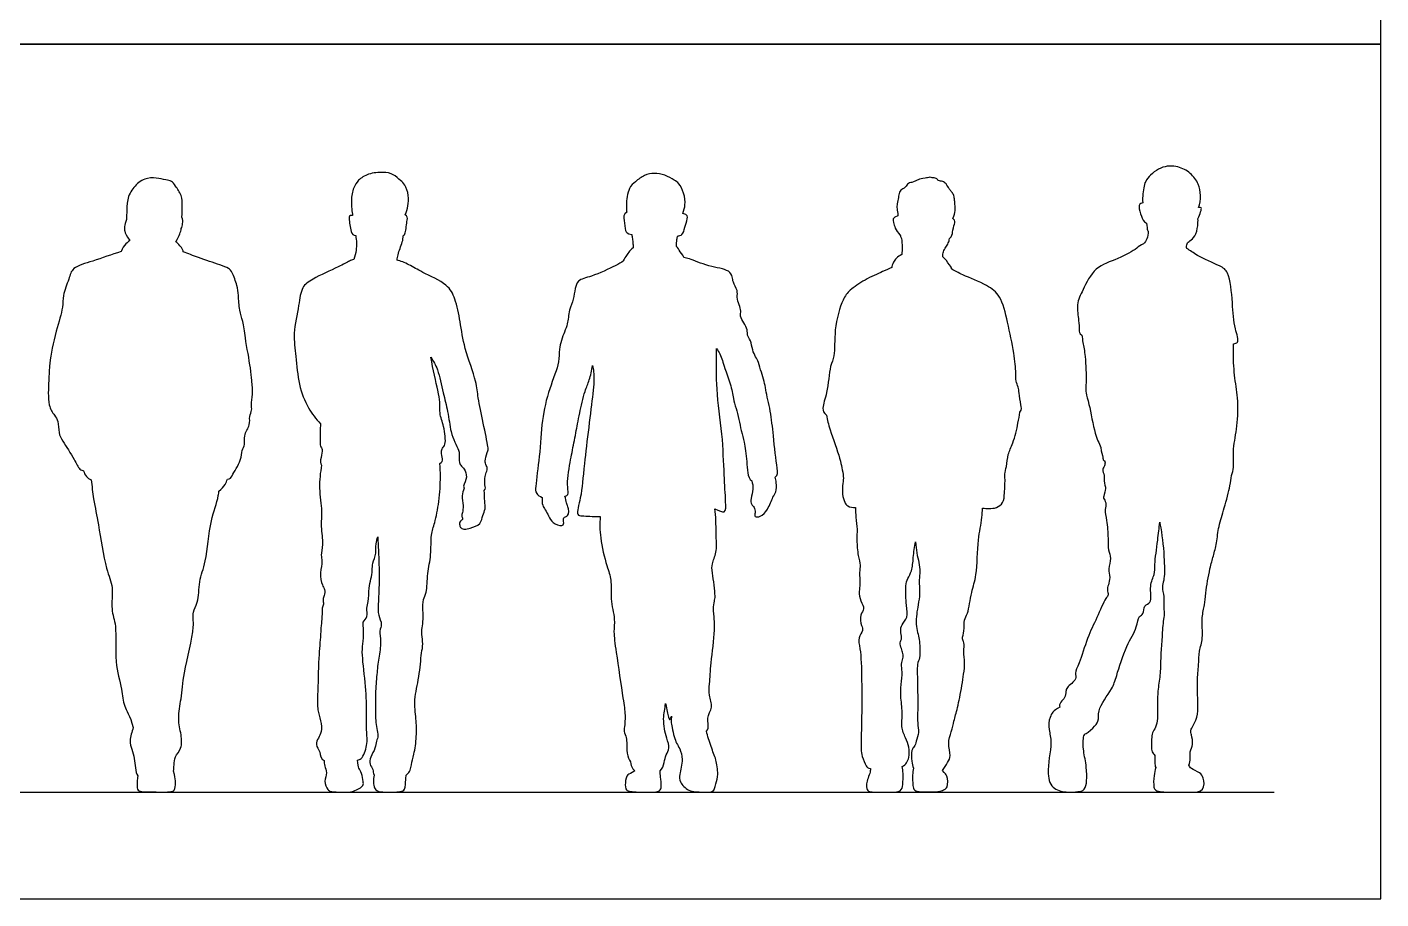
# Model space of a CAD drawing. Header units: millimetres. Extents: x 42.4 to 67, y 0.8 to 10.7.
# Drawn here: x 54.748 to 58.611, y 0.799 to 3.286 of the extents above; entities that cross this region are included whole.
import ezdxf

# ---------------------------------------------------------------- set-up
doc = ezdxf.new("R2010")
doc.units = ezdxf.units.MM
for name, color, linetype, true_color in [('AG-DIAGRAM', 7, 'Continuous', 0xfecc66), ('AG-OUTLINE', 7, 'Continuous', 0x8000ff), ('X-VPRT', 6, 'Continuous', 0xff00ff)]:
    doc.layers.add(name, color=color, linetype=linetype, true_color=true_color)

msp = doc.modelspace()

# ---------------------------------------------------------------- linework, layer by layer
at = {"layer": 'AG-DIAGRAM'}
msp.add_lwpolyline([(51.2959, 1.104), (58.3063, 1.104)], dxfattribs=at)
at = {"layer": 'AG-OUTLINE'}
for points, knots in [([(55.8265, 2.7508), (55.831, 2.7593), (55.8346, 2.7775), (55.8379, 2.8053), (55.8269, 2.8371), (55.8134, 2.8483), (55.7933, 2.8684), (55.7636, 2.8734), (55.7217, 2.8696), (55.6922, 2.8509), (55.6781, 2.8278), (55.6708, 2.7916), (55.6751, 2.7588), (55.6766, 2.7487)], [3.102833, 3.102833, 3.102833, 3.102833, 3.380063, 3.695435, 4.020525, 4.26371, 4.56182, 4.877291, 5.252012, 5.587326, 5.879922, 6.235214, 6.610989, 6.610989, 6.610989, 6.610989]), ([(56.6191, 2.7543), (56.6223, 2.7644), (56.627, 2.7792), (56.6233, 2.8128), (56.6088, 2.8409), (56.5944, 2.8497), (56.5678, 2.866), (56.5379, 2.8698), (56.5089, 2.866), (56.4837, 2.8448), (56.4627, 2.8287), (56.4569, 2.7795), (56.4581, 2.7663), (56.4586, 2.7607)], [3.159541, 3.159541, 3.159541, 3.159541, 3.444489, 3.776041, 4.092639, 4.326725, 4.642823, 4.959341, 5.265848, 5.588691, 5.883926, 6.277629, 6.528682, 6.528682, 6.528682, 6.528682]), ([(58.0907, 2.7714), (58.0956, 2.7807), (58.0969, 2.8087), (58.093, 2.8391), (58.068, 2.8716), (58.0323, 2.8912), (57.9804, 2.8911), (57.9412, 2.8536), (57.9367, 2.8394), (57.9351, 2.8321)], [3.075353, 3.075353, 3.075353, 3.075353, 3.409133, 3.756465, 4.132229, 4.512795, 4.941928, 5.3936, 5.646445, 5.646445, 5.646445, 5.646445]), ([(55.1898, 2.7444), (55.1906, 2.755), (55.1902, 2.7764), (55.1905, 2.8066), (55.1716, 2.8324), (55.1608, 2.8484), (55.1427, 2.8498), (55.1161, 2.8574), (55.0822, 2.8562), (55.0503, 2.8306), (55.0317, 2.7956), (55.0323, 2.7562), (55.0316, 2.7434), (55.0315, 2.7371)], [-3.288367, -3.288367, -3.288367, -3.288367, -2.978743, -2.68127, -2.371411, -2.135031, -1.902977, -1.602271, -1.273109, -0.920797, -0.574304, -0.238264, 0, 0, 0, 0]), ([(57.2944, 2.8524), (57.2774, 2.8443), (57.2696, 2.8426), (57.2617, 2.8412), (57.2542, 2.8279), (57.2395, 2.8228), (57.2351, 2.8084), (57.2333, 2.792), (57.2304, 2.783), (57.2293, 2.7671), (57.2325, 2.7579), (57.233, 2.7477)], [0, 0, 0, 0, 0.23604, 0.429028, 0.691981, 0.960433, 1.225554, 1.509114, 1.726775, 2.000678, 2.271849, 2.271849, 2.271849, 2.271849]), ([(57.3897, 2.7404), (57.394, 2.7495), (57.3969, 2.7632), (57.3951, 2.7857), (57.3941, 2.7958), (57.3924, 2.809), (57.3845, 2.8171), (57.3788, 2.825), (57.3709, 2.8396), (57.3613, 2.8472), (57.3479, 2.8463), (57.3429, 2.8568), (57.3306, 2.8553), (57.3243, 2.859), (57.3169, 2.8554), (57.3098, 2.856), (57.2944, 2.8524)], [6.283864, 6.283864, 6.283864, 6.283864, 6.566131, 6.877684, 7.089698, 7.321401, 7.536076, 7.743223, 8.008221, 8.234283, 8.458775, 8.662135, 8.880047, 9.049934, 9.228305, 9.443559, 9.443559, 9.443559, 9.443559]), ([(57.9314, 2.7848), (57.9222, 2.7833), (57.9189, 2.7727), (57.9273, 2.7474), (57.9325, 2.7315), (57.9425, 2.7269)], [0, 0, 0, 0, 0.266874, 0.694151, 1.048804, 1.048804, 1.048804, 1.048804]), ([(55.6766, 2.7487), (55.6663, 2.7495), (55.6664, 2.7383), (55.6703, 2.7045), (55.6782, 2.6915), (55.6855, 2.6915)], [0, 0, 0, 0, 0.253653, 0.730807, 1.038707, 1.038707, 1.038707, 1.038707]), ([(55.8214, 2.6911), (55.8239, 2.6925), (55.8282, 2.6995), (55.8319, 2.7352), (55.8343, 2.7472), (55.8265, 2.7508)], [0.1608916, 0.1608916, 0.1608916, 0.1608916, 0.3937578, 0.8470249, 1.1232232, 1.1232232, 1.1232232, 1.1232232]), ([(56.4588, 2.7585), (56.4482, 2.7528), (56.4531, 2.7334), (56.4529, 2.706), (56.4604, 2.6969), (56.4732, 2.6944)], [0.01092, 0.01092, 0.01092, 0.01092, 0.38353, 0.819821, 1.120525, 1.120525, 1.120525, 1.120525]), ([(56.6043, 2.6908), (56.6086, 2.6912), (56.6192, 2.6928), (56.6248, 2.7162), (56.6318, 2.7376), (56.6338, 2.752), (56.6191, 2.7543)], [0, 0, 0, 0, 0.2843, 0.654406, 1.05068, 1.369246, 1.369246, 1.369246, 1.369246]), ([(57.233, 2.7477), (57.2167, 2.7431), (57.22, 2.7287), (57.2254, 2.7078), (57.2398, 2.6913)], [0, 0, 0, 0, 0.530761, 1.213684, 1.213684, 1.213684, 1.213684]), ([(58.0889, 2.7392), (58.0947, 2.7544), (58.1038, 2.7746), (58.0932, 2.7717), (58.0907, 2.7714)], [-0.5188898, -0.5188898, -0.5188898, -0.5188898, -0.1789965, 0, 0, 0, 0]), ([(55.0315, 2.7371), (55.0241, 2.7208), (55.0262, 2.7044), (55.0295, 2.6914), (55.0413, 2.6778)], [-1.234514, -1.234514, -1.234514, -1.234514, -0.577285, -0.009186, -0.009186, -0.009186, -0.009186]), ([(57.3796, 2.6832), (57.3878, 2.6906), (57.3882, 2.7024), (57.3935, 2.7243), (57.3975, 2.734), (57.3897, 2.7404)], [0.152167, 0.152167, 0.152167, 0.152167, 0.509911, 0.965625, 1.31489, 1.31489, 1.31489, 1.31489]), ([(57.9425, 2.7269), (57.9438, 2.7174), (57.943, 2.7093), (57.9464, 2.7048), (57.9473, 2.704)], [0.8243259, 0.8243259, 0.8243259, 0.8243259, 1.084194, 1.1442601, 1.1442601, 1.1442601, 1.1442601]), ([(58.0568, 2.6544), (58.0558, 2.659), (58.0566, 2.6695), (58.0661, 2.6775), (58.0826, 2.689), (58.089, 2.7195), (58.0893, 2.7325), (58.0889, 2.7392)], [0, 0, 0, 0, 0.215212, 0.410635, 0.661555, 0.973505, 1.230244, 1.230244, 1.230244, 1.230244]), ([(55.0413, 2.6778), (55.0352, 2.6739), (55.0253, 2.664), (55.0157, 2.648), (55.0163, 2.6458)], [-0.4793102, -0.4793102, -0.4793102, -0.4793102, -0.2590355, 0, 0, 0, 0]), ([(55.1931, 2.6453), (55.1947, 2.6477), (55.1866, 2.661), (55.1764, 2.6707), (55.1721, 2.6739)], [-2.0049911, -2.0049911, -2.0049911, -2.0049911, -1.7509918, -1.5934278, -1.5934278, -1.5934278, -1.5934278]), ([(55.6855, 2.6915), (55.688, 2.678), (55.6882, 2.65), (55.6832, 2.6322), (55.6801, 2.6236)], [-0.6634101, -0.6634101, -0.6634101, -0.6634101, -0.2980425, 0, 0, 0, 0]), ([(55.8035, 2.6213), (55.8042, 2.6266), (55.8061, 2.6372), (55.8118, 2.6551), (55.8193, 2.6731), (55.821, 2.6851), (55.8214, 2.6911)], [0, 0, 0, 0, 0.2272331, 0.4737817, 0.7249375, 0.9659033, 0.9659033, 0.9659033, 0.9659033]), ([(56.4732, 2.6944), (56.4739, 2.6905), (56.475, 2.6828), (56.4771, 2.6682), (56.4771, 2.6607), (56.4769, 2.6569)], [0, 0, 0, 0, 0.1971628, 0.4150993, 0.6086366, 0.6086366, 0.6086366, 0.6086366]), ([(56.6008, 2.6605), (56.6008, 2.6671), (56.6021, 2.6803), (56.6035, 2.6873), (56.6043, 2.6908)], [0, 0, 0, 0, 0.2545243, 0.4427214, 0.4427214, 0.4427214, 0.4427214]), ([(57.2433, 2.6836), (57.2442, 2.6754), (57.2451, 2.6601), (57.2445, 2.6447), (57.2439, 2.6376)], [0, 0, 0, 0, 0.2863117, 0.5347203, 0.5347203, 0.5347203, 0.5347203]), ([(57.3605, 2.6312), (57.3605, 2.636), (57.3617, 2.6457), (57.369, 2.6589), (57.3773, 2.67), (57.3792, 2.6788), (57.3796, 2.6832)], [0, 0, 0, 0, 0.2189376, 0.4416085, 0.655383, 0.8642454, 0.8642454, 0.8642454, 0.8642454]), ([(57.934, 2.6677), (57.9235, 2.6648), (57.916, 2.6538), (57.8591, 2.6226), (57.7932, 2.6045), (57.7612, 2.5372), (57.7407, 2.4965), (57.7493, 2.4501), (57.7501, 2.425), (57.7501, 2.4131), (57.7573, 2.4079)], [-3.517567, -3.517567, -3.517567, -3.517567, -3.245292, -2.771608, -2.269496, -1.765938, -1.356504, -0.95159, -0.642196, -0.426241, -0.426241, -0.426241, -0.426241]), ([(57.9473, 2.704), (57.9474, 2.6967), (57.9445, 2.6818), (57.9378, 2.672), (57.934, 2.6677)], [-0.5063109, -0.5063109, -0.5063109, -0.5063109, -0.2376612, 0, 0, 0, 0]), ([(55.0163, 2.6458), (54.9889, 2.638), (54.9389, 2.6185), (54.8762, 2.6032), (54.8676, 2.5673), (54.8481, 2.5204), (54.8516, 2.4855), (54.8286, 2.4183), (54.8107, 2.3265), (54.8105, 2.2806), (54.8052, 2.2087), (54.8253, 2.1795), (54.8385, 2.1623), (54.8366, 2.1279), (54.8497, 2.1048), (54.8826, 2.0545), (54.8952, 2.0255), (54.9054, 2.0211), (54.9092, 2.0207)], [-6.373229, -6.373229, -6.373229, -6.373229, -5.843253, -5.406934, -5.076913, -4.675875, -4.342018, -3.860201, -3.307289, -2.905462, -2.43041, -2.099174, -1.839727, -1.51936, -1.219056, -0.772606, -0.44686, -0.273495, -0.273495, -0.273495, -0.273495]), ([(55.3192, 1.9964), (55.3281, 1.998), (55.3321, 2.0072), (55.3608, 2.0502), (55.359, 2.0786), (55.3716, 2.0956), (55.364, 2.1218), (55.3863, 2.1509), (55.3805, 2.1754), (55.3907, 2.1936), (55.3861, 2.2096), (55.3936, 2.2396), (55.3881, 2.2796), (55.3862, 2.3139), (55.3697, 2.3998), (55.365, 2.4462), (55.3527, 2.4781), (55.3514, 2.5214), (55.3476, 2.5484), (55.3346, 2.5862), (55.323, 2.5994), (55.2965, 2.6084), (55.2358, 2.6292), (55.2078, 2.6397), (55.1931, 2.6453)], [0.25041, 0.25041, 0.25041, 0.25041, 0.459564, 0.86947, 1.176917, 1.424522, 1.710642, 2.047279, 2.328788, 2.578702, 2.804441, 3.121658, 3.482629, 3.830066, 4.368059, 4.767273, 5.100363, 5.472938, 5.785392, 6.142784, 6.375491, 6.672966, 7.135225, 7.531585, 7.531585, 7.531585, 7.531585]), ([(56.4769, 2.6569), (56.4661, 2.6478), (56.4584, 2.6338), (56.4491, 2.6211), (56.45, 2.6196)], [-0.5680087, -0.5680087, -0.5680087, -0.5680087, -0.2366427, 0, 0, 0, 0]), ([(56.6217, 2.6289), (56.6224, 2.6317), (56.611, 2.645), (56.6048, 2.6564), (56.6008, 2.6605)], [-2.1546899, -2.1546899, -2.1546899, -2.1546899, -1.9076315, -1.6979782, -1.6979782, -1.6979782, -1.6979782]), ([(56.8823, 2.0021), (56.8919, 2.0081), (56.8867, 2.0321), (56.8769, 2.1227), (56.8707, 2.1876), (56.8551, 2.2499), (56.8524, 2.2753), (56.8423, 2.3015), (56.8364, 2.3297), (56.8263, 2.3459), (56.8172, 2.3651), (56.8137, 2.3918), (56.8019, 2.4065), (56.8044, 2.4233), (56.793, 2.4426), (56.7813, 2.4612), (56.7861, 2.4766), (56.7794, 2.4941), (56.7727, 2.5159), (56.7768, 2.5355), (56.7613, 2.558), (56.7613, 2.5739), (56.7504, 2.5959), (56.6923, 2.6022), (56.6392, 2.6261), (56.6272, 2.6277), (56.6217, 2.6289)], [4.284995, 4.284995, 4.284995, 4.284995, 4.565805, 5.123554, 5.614628, 6.067541, 6.358848, 6.662486, 6.972847, 7.223293, 7.489102, 7.789181, 8.032158, 8.259374, 8.533304, 8.799649, 9.020143, 9.268311, 9.542852, 9.79808, 10.090224, 10.319349, 10.575981, 11.016901, 11.459926, 11.697164, 11.697164, 11.697164, 11.697164]), ([(57.2439, 2.6376), (57.23, 2.6313), (57.2211, 2.6181), (57.2139, 2.6034), (57.2157, 2.6004)], [3.0143238, 3.0143238, 3.0143238, 3.0143238, 3.3438504, 3.6043582, 3.6043582, 3.6043582, 3.6043582]), ([(57.3854, 2.5964), (57.3871, 2.5983), (57.3782, 2.6097), (57.3685, 2.6248), (57.3605, 2.6312)], [1.4738167, 1.4738167, 1.4738167, 1.4738167, 1.6991428, 2.0226748, 2.0226748, 2.0226748, 2.0226748]), ([(58.1905, 2.3829), (58.1958, 2.3834), (58.2083, 2.3867), (58.1917, 2.4313), (58.1877, 2.4968), (58.1799, 2.5879), (58.1514, 2.606), (58.0861, 2.633), (58.0671, 2.6494), (58.0568, 2.6544)], [-7.088607, -7.088607, -7.088607, -7.088607, -6.917468, -6.56228, -6.067628, -5.539988, -5.218692, -4.743889, -4.400748, -4.400748, -4.400748, -4.400748]), ([(55.6801, 2.6236), (55.6748, 2.6228), (55.6677, 2.6187), (55.6343, 2.6009), (55.5634, 2.5696), (55.5296, 2.5452), (55.5238, 2.4906), (55.5056, 2.4121), (55.5159, 2.3469), (55.5208, 2.2667), (55.5484, 2.1994), (55.572, 2.1686), (55.5849, 2.1548)], [-4.208281, -4.208281, -4.208281, -4.208281, -4.004113, -3.661451, -3.153644, -2.799428, -2.392811, -1.882312, -1.417524, -0.910092, -0.428042, 0, 0, 0, 0]), ([(56.0525, 1.9642), (56.0572, 1.9694), (56.0525, 1.9808), (56.0545, 2.0043), (56.0562, 2.0119), (56.0633, 2.0274), (56.0557, 2.0386), (56.0535, 2.0536), (56.0639, 2.0785), (56.0634, 2.0903), (56.0488, 2.1597), (56.0338, 2.2284), (56.0312, 2.2764), (55.994, 2.3704), (55.9848, 2.4434), (55.9708, 2.5113), (55.948, 2.5545), (55.8756, 2.5857), (55.8405, 2.6081), (55.8127, 2.6194), (55.8035, 2.6213)], [-11.619669, -11.619669, -11.619669, -11.619669, -11.40442, -11.124929, -10.956633, -10.732651, -10.530339, -10.306653, -10.017197, -9.818629, -9.343123, -8.850588, -8.450957, -7.880767, -7.372486, -6.903508, -6.508572, -6.008816, -5.62181, -5.274627, -5.274627, -5.274627, -5.274627]), ([(56.45, 2.6196), (56.4423, 2.6147), (56.427, 2.605), (56.36, 2.5741), (56.3188, 2.5663), (56.311, 2.5401), (56.3078, 2.5091), (56.2937, 2.4798), (56.2908, 2.4387), (56.2808, 2.4173), (56.2633, 2.3656), (56.2687, 2.3303), (56.2356, 2.2521), (56.2156, 2.1644), (56.2116, 2.066), (56.1985, 1.9795), (56.1982, 1.9564), (56.2106, 1.9473), (56.2179, 1.9446)], [-9.943964, -9.943964, -9.943964, -9.943964, -9.643475, -9.151347, -8.789385, -8.514193, -8.196155, -7.865561, -7.507705, -7.220656, -6.811077, -6.466801, -5.953373, -5.401942, -4.82054, -4.290993, -4.027324, -3.809309, -3.809309, -3.809309, -3.809309]), ([(57.2157, 2.6004), (57.2068, 2.5966), (57.1887, 2.5887), (57.1381, 2.5661), (57.095, 2.5368), (57.0727, 2.5085), (57.0489, 2.4236), (57.0545, 2.348), (57.0372, 2.3194), (57.0333, 2.2441), (57.0151, 2.2013), (57.0209, 2.186), (57.0286, 2.1795)], [-5.838373, -5.838373, -5.838373, -5.838373, -5.523726, -5.087743, -4.669331, -4.325529, -3.777942, -3.275365, -2.943432, -2.439788, -2.041673, -1.790271, -1.790271, -1.790271, -1.790271]), ([(57.5806, 2.1878), (57.5871, 2.1962), (57.5829, 2.2092), (57.5787, 2.2425), (57.577, 2.2591), (57.5678, 2.2772), (57.5705, 2.301), (57.5639, 2.3597), (57.5464, 2.4425), (57.528, 2.5196), (57.488, 2.5514), (57.4173, 2.5784), (57.3963, 2.5905), (57.3854, 2.5964)], [2.265959, 2.265959, 2.265959, 2.265959, 2.509722, 2.851272, 3.094515, 3.34525, 3.624038, 4.068538, 4.623186, 5.133578, 5.5458, 6.04891, 6.405606, 6.405606, 6.405606, 6.405606]), ([(57.7573, 2.4079), (57.7585, 2.4006), (57.7609, 2.3847), (57.7685, 2.3473), (57.7707, 2.277), (57.7687, 2.2596), (57.769, 2.2407), (57.7796, 2.2094), (57.7938, 2.1257), (57.8061, 2.1005), (57.8121, 2.0872)], [-2.814362, -2.814362, -2.814362, -2.814362, -2.54595, -2.182723, -1.704488, -1.464395, -1.234283, -0.902418, -0.378618, 0, 0, 0, 0]), ([(56.7107, 1.9125), (56.7223, 1.9075), (56.7425, 1.894), (56.7412, 1.9389), (56.7364, 2.0118), (56.733, 2.1263), (56.7131, 2.2524), (56.7151, 2.329), (56.7149, 2.3652), (56.7148, 2.369)], [5.548394, 5.548394, 5.548394, 5.548394, 5.850364, 6.160176, 6.661446, 7.279505, 7.93118, 8.514706, 8.583016, 8.583016, 8.583016, 8.583016]), ([(56.7148, 2.369), (56.7187, 2.3645), (56.7257, 2.3547), (56.7325, 2.3348), (56.7381, 2.3116), (56.7564, 2.2692), (56.7625, 2.2259), (56.7715, 2.1992), (56.7857, 2.1342), (56.7941, 2.1025), (56.8033, 2.05), (56.8027, 2.0017), (56.8157, 1.9915)], [0, 0, 0, 0, 0.248937, 0.513574, 0.802087, 1.204845, 1.590407, 1.911672, 2.384392, 2.730839, 3.172157, 3.601605, 3.601605, 3.601605, 3.601605]), ([(58.1845, 2.0068), (58.1885, 2.0145), (58.1916, 2.0325), (58.188, 2.0859), (58.2028, 2.1479), (58.2041, 2.2293), (58.192, 2.2908), (58.1895, 2.3542), (58.1901, 2.3758), (58.1905, 2.3829)], [3.688338, 3.688338, 3.688338, 3.688338, 3.967307, 4.379278, 4.843374, 5.354389, 5.817965, 6.284742, 6.510079, 6.510079, 6.510079, 6.510079]), ([(55.9257, 2.0416), (55.9322, 2.0441), (55.9351, 2.0552), (55.9282, 2.0738), (55.933, 2.0863), (55.9443, 2.0958), (55.9382, 2.1492), (55.9234, 2.1831), (55.9269, 2.2176), (55.92, 2.2508), (55.9065, 2.3096), (55.8997, 2.3451)], [5.458439, 5.458439, 5.458439, 5.458439, 5.669179, 5.933406, 6.135929, 6.346327, 6.765068, 7.136442, 7.465485, 7.812561, 8.369602, 8.369602, 8.369602, 8.369602]), ([(55.8997, 2.3451), (55.9071, 2.3335), (55.9218, 2.3099), (55.9346, 2.2416), (55.9489, 2.1918), (55.9559, 2.1324), (55.9676, 2.1041), (55.9796, 2.0794), (55.9817, 2.0689), (55.9793, 2.0437), (55.9873, 2.0339), (55.9997, 2.0215), (56.0045, 1.9953), (55.9907, 1.9789), (55.9948, 1.9707)], [-16.076541, -16.076541, -16.076541, -16.076541, -15.704903, -15.229866, -14.799324, -14.358844, -14.031644, -13.740358, -13.544879, -13.263826, -13.061912, -12.825666, -12.532163, -12.25621, -12.25621, -12.25621, -12.25621]), ([(56.2827, 1.9484), (56.287, 1.9495), (56.2946, 1.9528), (56.287, 1.977), (56.2967, 2.047), (56.3083, 2.0976), (56.3184, 2.1552), (56.3247, 2.1843), (56.3386, 2.2488), (56.353, 2.2782), (56.3593, 2.3071), (56.3615, 2.321)], [-3.254936, -3.254936, -3.254936, -3.254936, -3.091109, -2.828441, -2.347615, -1.914968, -1.491329, -1.165659, -0.710261, -0.371974, 0, 0, 0, 0]), ([(56.3615, 2.321), (56.3626, 2.315), (56.3668, 2.2884), (56.3632, 2.2407), (56.3361, 2.0385), (56.3311, 1.9528), (56.3132, 1.893), (56.3336, 1.892), (56.3616, 1.8901), (56.3833, 1.8903)], [0.773461, 0.773461, 0.773461, 0.773461, 0.900359, 1.356339, 2.167497, 2.735728, 3.131107, 3.339314, 3.713442, 3.713442, 3.713442, 3.713442]), ([(57.0286, 2.1795), (57.0318, 2.1653), (57.0369, 2.1388), (57.0681, 2.057), (57.0722, 2.0308), (57.0781, 2.004), (57.0758, 1.9847), (57.0724, 1.9536), (57.0803, 1.9314), (57.088, 1.9185), (57.1043, 1.9149), (57.1118, 1.916)], [0, 0, 0, 0, 0.381229, 0.912438, 1.220045, 1.507734, 1.765561, 2.086318, 2.363771, 2.579231, 2.853653, 2.853653, 2.853653, 2.853653]), ([(57.4743, 1.9142), (57.4804, 1.9133), (57.4931, 1.9129), (57.5145, 1.9137), (57.5354, 1.9291), (57.5367, 1.9568), (57.5395, 1.9994), (57.5361, 2.0115), (57.5443, 2.0338), (57.5452, 2.0686), (57.5628, 2.0987), (57.576, 2.1569), (57.5792, 2.1773), (57.5806, 2.1878)], [0.004236, 0.004236, 0.004236, 0.004236, 0.251211, 0.516795, 0.790408, 1.095892, 1.469912, 1.671411, 1.94152, 2.277537, 2.622839, 3.062878, 3.388685, 3.388685, 3.388685, 3.388685]), ([(55.5849, 2.1548), (55.5841, 2.1387), (55.5841, 2.1098), (55.5833, 2.0914), (55.5924, 2.0813), (55.5862, 2.0596), (55.5837, 2.0396), (55.5882, 2.0371)], [2.180892, 2.180892, 2.180892, 2.180892, 2.495441, 2.751924, 2.939948, 3.216181, 3.476956, 3.476956, 3.476956, 3.476956]), ([(57.8121, 2.0872), (57.8126, 2.0736), (57.8188, 2.0603), (57.8178, 2.0509), (57.8221, 2.0492), (57.8235, 2.0489)], [3.2334806, 3.2334806, 3.2334806, 3.2334806, 3.5469745, 3.75391, 3.8261852, 3.8261852, 3.8261852, 3.8261852]), ([(57.8235, 2.0489), (57.8237, 2.0456), (57.8246, 2.035), (57.8134, 2.0259), (57.8234, 2.0069), (57.8196, 1.9992), (57.8248, 1.9735), (57.8256, 1.9702), (57.82, 1.9478), (57.8186, 1.9425), (57.8288, 1.9287), (57.8221, 1.9087), (57.8293, 1.8782), (57.8333, 1.8284), (57.8317, 1.795), (57.8431, 1.7712), (57.8311, 1.741), (57.8396, 1.7171), (57.8335, 1.6951), (57.8289, 1.6818), (57.8353, 1.6657), (57.8231, 1.656), (57.7999, 1.5981), (57.7728, 1.5456), (57.7523, 1.4737), (57.736, 1.4445), (57.7457, 1.4253), (57.7133, 1.4034), (57.7126, 1.3908), (57.7098, 1.3731), (57.6983, 1.3627), (57.6918, 1.3503), (57.6945, 1.3465)], [0.03727, 0.03727, 0.03727, 0.03727, 0.180821, 0.388998, 0.633926, 0.813159, 1.096803, 1.226424, 1.49533, 1.637287, 1.856996, 2.112577, 2.436951, 2.850162, 3.18455, 3.470687, 3.788386, 4.077106, 4.347373, 4.564816, 4.783719, 4.991648, 5.4374, 5.906566, 6.406002, 6.727386, 6.961962, 7.297495, 7.506291, 7.7915, 8.031169, 8.247887, 8.247887, 8.247887, 8.247887]), ([(54.9092, 2.0207), (54.9104, 2.0147), (54.9155, 2.003), (54.9255, 1.9969), (54.9305, 1.995)], [0, 0, 0, 0, 0.2452622, 0.471886, 0.471886, 0.471886, 0.471886]), ([(55.5882, 2.0371), (55.5845, 2.0155), (55.579, 1.9727), (55.5906, 1.9051), (55.5847, 1.8627), (55.5939, 1.8111), (55.585, 1.7804), (55.5911, 1.7623), (55.5831, 1.7298), (55.588, 1.6948), (55.5989, 1.6828), (55.5961, 1.6644), (55.5907, 1.654), (55.5951, 1.6399), (55.589, 1.6287), (55.5904, 1.6152), (55.5891, 1.6063), (55.5887, 1.5943), (55.5872, 1.5846), (55.5851, 1.5493), (55.5793, 1.486), (55.5775, 1.3833), (55.5749, 1.3398), (55.5871, 1.3087), (55.5888, 1.2761), (55.5793, 1.2587), (55.5687, 1.2386), (55.5859, 1.2198), (55.5853, 1.1984), (55.5954, 1.194)], [0, 0, 0, 0, 0.46502, 0.932289, 1.311222, 1.721859, 2.037044, 2.276791, 2.607514, 2.944056, 3.166925, 3.401753, 3.597627, 3.807088, 4.008422, 4.214911, 4.389175, 4.581744, 4.759469, 5.082903, 5.554754, 6.138851, 6.514812, 6.839282, 7.158855, 7.414596, 7.666588, 7.94651, 8.227173, 8.227173, 8.227173, 8.227173]), ([(55.8295, 1.1522), (55.842, 1.1617), (55.8436, 1.1834), (55.8526, 1.2122), (55.8601, 1.2636), (55.8581, 1.3135), (55.8506, 1.3689), (55.8677, 1.4313), (55.8722, 1.4994), (55.8785, 1.5251), (55.8735, 1.554), (55.8747, 1.5722), (55.8789, 1.5977), (55.877, 1.6219), (55.8772, 1.6544), (55.8896, 1.6737), (55.889, 1.7298), (55.9021, 1.7796), (55.899, 1.8377), (55.9122, 1.8728), (55.9244, 1.9331), (55.9283, 2.0029), (55.9267, 2.0289), (55.9257, 2.0416)], [7.325979, 7.325979, 7.325979, 7.325979, 7.611187, 7.924533, 8.322212, 8.718884, 9.128738, 9.584131, 10.040266, 10.327787, 10.618602, 10.859835, 11.136543, 11.417682, 11.72569, 11.989427, 12.395333, 12.808245, 13.22257, 13.561428, 13.99924, 14.465564, 14.810381, 14.810381, 14.810381, 14.810381]), ([(54.9305, 1.995), (54.9326, 1.9774), (54.9389, 1.9263), (54.9522, 1.8699), (54.9705, 1.7409), (54.9955, 1.6903), (54.9852, 1.6239), (55.0057, 1.5774), (54.995, 1.4753), (55.0199, 1.4), (55.0209, 1.35), (55.0406, 1.3241), (55.0509, 1.2885)], [-4.44707, -4.44707, -4.44707, -4.44707, -4.139165, -3.662768, -3.048245, -2.628017, -2.203593, -1.81369, -1.26569, -0.772982, -0.388615, -0.048258, -0.048258, -0.048258, -0.048258]), ([(55.2952, 1.9629), (55.3021, 1.9679), (55.3136, 1.9808), (55.3177, 1.9912), (55.3192, 1.9964)], [0, 0, 0, 0, 0.2881444, 0.5204492, 0.5204492, 0.5204492, 0.5204492]), ([(55.9948, 1.9707), (55.992, 1.9639), (55.987, 1.9493), (55.9935, 1.9219), (55.9905, 1.9018), (55.987, 1.8907), (55.9931, 1.881), (55.9822, 1.8779), (55.9812, 1.8651), (55.9857, 1.8565), (55.9972, 1.8525), (56.0126, 1.8575), (56.0443, 1.8664), (56.0464, 1.894), (56.057, 1.9115), (56.0531, 1.9346), (56.053, 1.9542), (56.0525, 1.9642)], [0, 0, 0, 0, 0.268381, 0.568082, 0.823976, 1.014805, 1.17847, 1.34071, 1.532469, 1.705127, 1.889149, 2.120392, 2.431232, 2.713438, 2.96544, 3.233563, 3.545678, 3.545678, 3.545678, 3.545678]), ([(56.8157, 1.9915), (56.8179, 1.9839), (56.8215, 1.9683), (56.8122, 1.9422), (56.8136, 1.9241), (56.8239, 1.917), (56.8262, 1.9016), (56.8227, 1.8877), (56.8433, 1.8891), (56.8628, 1.9098), (56.8747, 1.9459), (56.8867, 1.9588), (56.8862, 1.987), (56.8839, 1.997), (56.8823, 2.0021)], [0, 0, 0, 0, 0.27745, 0.577742, 0.810079, 1.001656, 1.22573, 1.412491, 1.627986, 1.936001, 2.285754, 2.525384, 2.816812, 3.046451, 3.046451, 3.046451, 3.046451]), ([(58.0628, 1.1804), (58.0691, 1.1932), (58.0629, 1.2204), (58.077, 1.2384), (58.0706, 1.2676), (58.0657, 1.2805), (58.0869, 1.3109), (58.09, 1.3459), (58.0856, 1.4194), (58.0913, 1.4653), (58.0915, 1.5068), (58.1052, 1.5433), (58.0978, 1.6018), (58.1093, 1.6381), (58.1104, 1.6722), (58.1223, 1.7415), (58.1331, 1.7769), (58.143, 1.8152), (58.1473, 1.8638), (58.1646, 1.9134), (58.1811, 1.9778), (58.1833, 1.9972), (58.1845, 2.0068)], [8.299271, 8.299271, 8.299271, 8.299271, 8.632712, 8.908106, 9.209372, 9.419416, 9.749295, 10.100666, 10.593969, 10.995627, 11.357242, 11.717736, 12.157562, 12.507813, 12.847575, 13.329446, 13.688157, 14.04463, 14.444518, 14.873786, 15.3402, 15.651155, 15.651155, 15.651155, 15.651155]), ([(55.166, 1.164), (55.1668, 1.1695), (55.167, 1.1855), (55.1684, 1.2053), (55.1904, 1.229), (55.1883, 1.2686), (55.1762, 1.3146), (55.1893, 1.3733), (55.1922, 1.4431), (55.2286, 1.5719), (55.2176, 1.6167), (55.2379, 1.6452), (55.2371, 1.708), (55.2608, 1.7619), (55.268, 1.8795), (55.2914, 1.9312), (55.2948, 1.9585), (55.2952, 1.9629)], [6.389235, 6.389235, 6.389235, 6.389235, 6.560717, 6.839339, 7.149136, 7.49969, 7.894337, 8.325056, 8.819961, 9.47964, 9.852739, 10.169954, 10.608846, 11.057816, 11.672865, 12.169173, 12.26502, 12.26502, 12.26502, 12.26502]), ([(56.2179, 1.9446), (56.2166, 1.9374), (56.2175, 1.9219), (56.2268, 1.9096), (56.2365, 1.8916), (56.2457, 1.871), (56.2755, 1.8608), (56.2807, 1.8706), (56.2751, 1.8889), (56.2969, 1.8898), (56.2912, 1.9198), (56.2876, 1.9274), (56.2842, 1.9412), (56.2827, 1.9484)], [0, 0, 0, 0, 0.2685, 0.49135, 0.748674, 1.017029, 1.304061, 1.511758, 1.708092, 1.888388, 2.183809, 2.378933, 2.595963, 2.595963, 2.595963, 2.595963]), ([(56.6865, 1.2777), (56.6957, 1.2881), (56.6836, 1.3171), (56.707, 1.3449), (56.6923, 1.3811), (56.6957, 1.4146), (56.6989, 1.4741), (56.7113, 1.5629), (56.7082, 1.6092), (56.7053, 1.6265), (56.7089, 1.6496), (56.7132, 1.6628), (56.7031, 1.7304), (56.7006, 1.7548), (56.7174, 1.7887), (56.7132, 1.8332), (56.7142, 1.8782), (56.7119, 1.9011), (56.7107, 1.9125)], [6.806131, 6.806131, 6.806131, 6.806131, 7.143507, 7.481605, 7.827455, 8.162679, 8.617487, 9.183279, 9.574421, 9.817866, 10.08698, 10.316314, 10.791909, 11.094446, 11.437414, 11.83144, 12.225466, 12.568132, 12.568132, 12.568132, 12.568132]), ([(57.1118, 1.916), (57.1119, 1.9063), (57.1129, 1.8837), (57.1172, 1.8537), (57.1147, 1.8224), (57.1182, 1.7793), (57.1275, 1.7515), (57.1216, 1.7312), (57.1258, 1.6976), (57.121, 1.6768), (57.1248, 1.6492), (57.1402, 1.6266), (57.1224, 1.6103), (57.1279, 1.579), (57.1355, 1.5654), (57.1166, 1.5428), (57.1275, 1.5104), (57.1298, 1.4197), (57.1296, 1.3093), (57.1271, 1.2294), (57.1292, 1.207), (57.1416, 1.1784), (57.1462, 1.1725), (57.1548, 1.1712)], [0.560651, 0.560651, 0.560651, 0.560651, 0.806076, 1.147802, 1.475374, 1.859424, 2.168676, 2.432895, 2.766626, 3.038969, 3.343896, 3.627012, 3.886512, 4.2044, 4.424387, 4.708807, 5.033771, 5.585369, 6.222619, 6.729733, 7.008592, 7.324251, 7.51026, 7.51026, 7.51026, 7.51026]), ([(57.3596, 1.1658), (57.3655, 1.1718), (57.3751, 1.1896), (57.3855, 1.2075), (57.3735, 1.244), (57.3855, 1.2749), (57.3924, 1.3069), (57.3979, 1.3247), (57.4103, 1.3747), (57.4204, 1.4392), (57.4245, 1.4726), (57.4192, 1.5042), (57.4235, 1.5302), (57.4143, 1.5415), (57.424, 1.564), (57.4201, 1.5962), (57.4341, 1.6133), (57.442, 1.6773), (57.4594, 1.7224), (57.4594, 1.8254), (57.472, 1.8732), (57.4739, 1.9054), (57.4743, 1.9142)], [7.957903, 7.957903, 7.957903, 7.957903, 8.234109, 8.483528, 8.808287, 9.128445, 9.435898, 9.671325, 10.062956, 10.51343, 10.831611, 11.140478, 11.413804, 11.605418, 11.866782, 12.170853, 12.425027, 12.850226, 13.249879, 13.794715, 14.240212, 14.411248, 14.411248, 14.411248, 14.411248]), ([(56.3833, 1.8903), (56.382, 1.87), (56.3813, 1.8303), (56.4009, 1.7496), (56.4172, 1.7095), (56.4108, 1.6552), (56.4267, 1.598), (56.4203, 1.5599), (56.4293, 1.5021), (56.4478, 1.3727), (56.4556, 1.3267), (56.4529, 1.2906), (56.4503, 1.2769), (56.4588, 1.2589), (56.4589, 1.2396), (56.4592, 1.2066), (56.4731, 1.1862), (56.4719, 1.1732), (56.4825, 1.1642)], [0.000494, 0.000494, 0.000494, 0.000494, 0.446904, 0.961557, 1.337344, 1.75302, 2.189983, 2.532602, 2.97268, 3.627758, 4.031093, 4.358469, 4.568624, 4.811702, 5.0667, 5.391746, 5.674627, 5.900498, 5.900498, 5.900498, 5.900498]), ([(57.766, 1.2705), (57.7704, 1.2692), (57.7908, 1.2888), (57.8077, 1.3054), (57.8008, 1.3447), (57.843, 1.392), (57.8569, 1.4358), (57.8827, 1.521), (57.9157, 1.57), (57.9183, 1.607), (57.9358, 1.6103), (57.9331, 1.6388), (57.9598, 1.6418), (57.9486, 1.6937), (57.967, 1.7248), (57.9645, 1.7542), (57.9737, 1.8163), (57.9782, 1.8581), (57.9798, 1.8736)], [9.491148, 9.491148, 9.491148, 9.491148, 9.788791, 10.07967, 10.425351, 11.095247, 11.481155, 12.030288, 12.482701, 12.805262, 13.012346, 13.284545, 13.528934, 13.917775, 14.260542, 14.568504, 15.039392, 15.372672, 15.372672, 15.372672, 15.372672]), ([(57.9798, 1.8736), (57.9809, 1.8685), (57.9873, 1.835), (57.9938, 1.7683), (57.9936, 1.7093), (57.9849, 1.6885), (57.994, 1.6617), (57.9902, 1.6289), (57.9944, 1.6119), (57.9885, 1.5894), (57.9865, 1.538), (57.9821, 1.4912), (57.9823, 1.4434), (57.9746, 1.3976), (57.9725, 1.357), (57.9748, 1.3148), (57.9693, 1.2894), (57.9577, 1.2726), (57.9568, 1.2556), (57.9542, 1.217), (57.9686, 1.21), (57.9648, 1.1905), (57.9665, 1.1777), (57.9687, 1.1738)], [0.788218, 0.788218, 0.788218, 0.788218, 0.889894, 1.441769, 1.874044, 2.131612, 2.42881, 2.756257, 2.989375, 3.256659, 3.66606, 4.065729, 4.45946, 4.847523, 5.215475, 5.58616, 5.875443, 6.121256, 6.364981, 6.707921, 6.910175, 7.16784, 7.344993, 7.344993, 7.344993, 7.344993]), ([(55.6908, 1.1954), (55.6947, 1.1957), (55.7054, 1.1999), (55.7209, 1.2391), (55.7154, 1.2814), (55.7178, 1.3364), (55.7137, 1.4145), (55.7021, 1.5031), (55.7068, 1.5324), (55.7092, 1.5722), (55.7036, 1.5896), (55.7221, 1.6039), (55.7148, 1.6297), (55.7239, 1.6472), (55.7216, 1.6862), (55.7296, 1.7114), (55.7331, 1.7365), (55.7327, 1.757), (55.7456, 1.7854), (55.7418, 1.8086), (55.7464, 1.8259), (55.7483, 1.8325)], [9.027423, 9.027423, 9.027423, 9.027423, 9.184297, 9.545927, 9.922077, 10.337336, 10.853847, 11.384804, 11.702307, 12.052653, 12.283021, 12.531284, 12.807457, 13.059065, 13.408024, 13.706517, 13.986092, 14.244266, 14.553305, 14.847045, 15.060415, 15.060415, 15.060415, 15.060415]), ([(55.7483, 1.8325), (55.7493, 1.8161), (55.7513, 1.779), (55.7533, 1.7047), (55.7498, 1.6423), (55.7482, 1.6098), (55.7627, 1.5826), (55.751, 1.5633), (55.7597, 1.5315), (55.7502, 1.4851), (55.7458, 1.4394), (55.7413, 1.3859), (55.7421, 1.3398), (55.7419, 1.3083), (55.7454, 1.2861), (55.7509, 1.2644), (55.7441, 1.2497), (55.7426, 1.2282), (55.7267, 1.2049), (55.7237, 1.1833), (55.7362, 1.1689), (55.7351, 1.1586), (55.7379, 1.1522)], [0.05848, 0.05848, 0.05848, 0.05848, 0.421049, 0.91111, 1.348303, 1.660179, 1.949596, 2.19373, 2.50041, 2.8793, 3.257651, 3.663304, 4.04034, 4.346637, 4.609151, 4.863035, 5.079643, 5.332595, 5.627281, 5.874466, 6.105583, 6.313909, 6.313909, 6.313909, 6.313909]), ([(57.2447, 1.1771), (57.2561, 1.1814), (57.2664, 1.2031), (57.2651, 1.2322), (57.2545, 1.2585), (57.2407, 1.2912), (57.2473, 1.325), (57.2404, 1.3726), (57.2408, 1.4096), (57.2474, 1.4463), (57.2403, 1.4689), (57.2485, 1.4844), (57.2476, 1.4996), (57.2426, 1.5133), (57.2374, 1.5301), (57.2458, 1.5438), (57.2389, 1.5637), (57.2431, 1.5822), (57.2628, 1.6029), (57.2559, 1.6366), (57.2537, 1.6922), (57.26, 1.7132), (57.2741, 1.7358), (57.2762, 1.7724), (57.2801, 1.8048), (57.2829, 1.8175)], [8.373953, 8.373953, 8.373953, 8.373953, 8.683544, 8.998823, 9.308176, 9.646312, 9.985282, 10.385546, 10.745542, 11.096508, 11.371257, 11.604496, 11.825649, 12.050114, 12.286331, 12.508098, 12.765263, 13.013816, 13.306409, 13.644839, 14.077676, 14.348491, 14.63517, 14.995104, 15.368156, 15.368156, 15.368156, 15.368156]), ([(57.2829, 1.8175), (57.2839, 1.8071), (57.2865, 1.7834), (57.2928, 1.7602), (57.2967, 1.7324), (57.2924, 1.7095), (57.2958, 1.6681), (57.2904, 1.6383), (57.2807, 1.583), (57.2949, 1.5404), (57.2949, 1.5172), (57.2963, 1.4858), (57.2859, 1.47), (57.2893, 1.4225), (57.2874, 1.4079), (57.2915, 1.3601), (57.2868, 1.3027), (57.294, 1.2753), (57.2853, 1.2496), (57.2804, 1.233), (57.2698, 1.224), (57.2715, 1.1919), (57.2745, 1.1779), (57.2773, 1.1725)], [0.823498, 0.823498, 0.823498, 0.823498, 1.080618, 1.372577, 1.654854, 1.923608, 2.269832, 2.580398, 2.989447, 3.354203, 3.621878, 3.916987, 4.162701, 4.529297, 4.750184, 5.124014, 5.548088, 5.837917, 6.117938, 6.342932, 6.539745, 6.844363, 7.082062, 7.082062, 7.082062, 7.082062]), ([(56.5539, 1.1644), (56.5613, 1.1698), (56.5658, 1.1895), (56.5702, 1.2098), (56.5832, 1.2306), (56.5714, 1.259), (56.5603, 1.3127), (56.5682, 1.3419), (56.5696, 1.3566)], [6.545857, 6.545857, 6.545857, 6.545857, 6.826262, 7.103405, 7.373283, 7.685539, 8.117843, 8.488368, 8.488368, 8.488368, 8.488368]), ([(56.5696, 1.3566), (56.5736, 1.3392), (56.5767, 1.3206), (56.5815, 1.3074), (56.5847, 1.3153), (56.5869, 1.3204)], [4.7901001, 4.7901001, 4.7901001, 4.7901001, 5.1485991, 5.3229542, 5.5006926, 5.5006926, 5.5006926, 5.5006926]), ([(56.5869, 1.3204), (56.5861, 1.3157), (56.5852, 1.3062), (56.587, 1.2941), (56.5887, 1.2883)], [-0.460384, -0.460384, -0.460384, -0.460384, -0.2439778, 0, 0, 0, 0]), ([(57.667, 1.3166), (57.6627, 1.3071), (57.6631, 1.2784), (57.6747, 1.2448), (57.6541, 1.1573), (57.674, 1.1097), (57.7176, 1.1029), (57.7449, 1.1049), (57.7662, 1.1079), (57.7714, 1.1268), (57.7711, 1.1371)], [0.562212, 0.562212, 0.562212, 0.562212, 0.873413, 1.233549, 1.773314, 2.164316, 2.52643, 2.833117, 3.088555, 3.344793, 3.344793, 3.344793, 3.344793]), ([(57.6945, 1.3465), (57.6843, 1.3396), (57.6743, 1.3341), (57.6691, 1.3228), (57.667, 1.3166)], [-0.5938033, -0.5938033, -0.5938033, -0.5938033, -0.2851548, 0, 0, 0, 0]), ([(55.0509, 1.2885), (55.0474, 1.2754), (55.0352, 1.2473), (55.0579, 1.2022), (55.0564, 1.1619), (55.0635, 1.1499)], [4.094312, 4.094312, 4.094312, 4.094312, 4.425434, 4.835506, 5.2458, 5.2458, 5.2458, 5.2458]), ([(56.5887, 1.2883), (56.5897, 1.2792), (56.5946, 1.2592), (56.6007, 1.2436), (56.6113, 1.2268), (56.6211, 1.1973), (56.6122, 1.1667), (56.6104, 1.1547)], [4.329926, 4.329926, 4.329926, 4.329926, 4.564811, 4.821727, 5.069179, 5.385677, 5.761682, 5.761682, 5.761682, 5.761682]), ([(56.7132, 1.1275), (56.7161, 1.1364), (56.721, 1.1539), (56.7142, 1.1969), (56.7066, 1.2128), (56.6919, 1.2565), (56.6884, 1.2703), (56.6865, 1.2777)], [-1.577555, -1.577555, -1.577555, -1.577555, -1.273852, -0.908632, -0.653352, -0.274272, 0, 0, 0, 0]), ([(57.7711, 1.1371), (57.7722, 1.1461), (57.7715, 1.1799), (57.7615, 1.2207), (57.7605, 1.2568), (57.7643, 1.2662), (57.766, 1.2705)], [0, 0, 0, 0, 0.300637, 0.678451, 1.021271, 1.23712, 1.23712, 1.23712, 1.23712]), ([(55.0635, 1.1499), (55.062, 1.1444), (55.0631, 1.1339), (55.0593, 1.1094), (55.0769, 1.104), (55.1155, 1.1048), (55.1639, 1.1029), (55.1707, 1.1134), (55.1727, 1.1369), (55.1689, 1.1493), (55.166, 1.164)], [0, 0, 0, 0, 0.235934, 0.502974, 0.724902, 1.090202, 1.485078, 1.698274, 1.971748, 2.236169, 2.236169, 2.236169, 2.236169]), ([(55.5954, 1.194), (55.5957, 1.1888), (55.596, 1.1781), (55.6056, 1.159), (55.5935, 1.1353), (55.605, 1.1099), (55.6161, 1.104), (55.647, 1.1043), (55.6782, 1.1032), (55.7091, 1.1215), (55.7065, 1.1342), (55.7035, 1.1585), (55.6937, 1.1714), (55.6917, 1.1832), (55.6908, 1.1954)], [0, 0, 0, 0, 0.237547, 0.502555, 0.80046, 1.100199, 1.326453, 1.636699, 1.983937, 2.316969, 2.515676, 2.807078, 3.052488, 3.285281, 3.285281, 3.285281, 3.285281]), ([(56.4825, 1.1642), (56.4707, 1.157), (56.4595, 1.1567), (56.4538, 1.1309), (56.4553, 1.1078), (56.4703, 1.1059), (56.4926, 1.1037), (56.5355, 1.1035), (56.5538, 1.1059), (56.5589, 1.1209), (56.5553, 1.1473), (56.5546, 1.1586), (56.5539, 1.1644)], [-2.634253, -2.634253, -2.634253, -2.634253, -2.409478, -2.125602, -1.861162, -1.66192, -1.377751, -0.989339, -0.752452, -0.541795, -0.24359, 0, 0, 0, 0]), ([(57.1548, 1.1712), (57.1543, 1.1665), (57.153, 1.157), (57.1452, 1.1395), (57.1418, 1.1237), (57.1448, 1.1058), (57.1609, 1.1035), (57.2013, 1.1048), (57.2429, 1.1025), (57.247, 1.1259), (57.2482, 1.1571), (57.246, 1.1704), (57.2447, 1.1771)], [0, 0, 0, 0, 0.217402, 0.46773, 0.704413, 0.930128, 1.140144, 1.518287, 1.870457, 2.11999, 2.443861, 2.704046, 2.704046, 2.704046, 2.704046]), ([(57.2773, 1.1725), (57.2759, 1.166), (57.2735, 1.1533), (57.2758, 1.1236), (57.277, 1.1049), (57.3223, 1.1038), (57.3541, 1.1051), (57.3647, 1.111), (57.3763, 1.1171), (57.3749, 1.1514), (57.3678, 1.1567), (57.3596, 1.1658)], [0, 0, 0, 0, 0.262906, 0.582043, 0.800328, 1.181736, 1.487371, 1.748515, 1.949057, 2.274295, 2.476046, 2.476046, 2.476046, 2.476046]), ([(57.9687, 1.1738), (57.9665, 1.1663), (57.963, 1.1521), (57.9616, 1.1185), (57.9676, 1.1077), (57.9877, 1.1032), (58.0313, 1.1046), (58.0672, 1.1038), (58.1088, 1.1045), (58.1063, 1.1459), (58.0951, 1.1598), (58.0691, 1.17), (58.065, 1.1771), (58.0628, 1.1804)], [0, 0, 0, 0, 0.277743, 0.602958, 0.788744, 1.043105, 1.416116, 1.774908, 2.104202, 2.427872, 2.67402, 2.965659, 3.161568, 3.161568, 3.161568, 3.161568]), ([(55.7379, 1.1522), (55.7363, 1.1457), (55.7358, 1.1327), (55.7385, 1.1139), (55.7491, 1.1055), (55.7628, 1.1039), (55.8129, 1.1038), (55.8284, 1.1105), (55.8276, 1.1402), (55.8291, 1.1478), (55.8295, 1.1522)], [0, 0, 0, 0, 0.245364, 0.471229, 0.699751, 1.014017, 1.30789, 1.497646, 1.773518, 1.973462, 1.973462, 1.973462, 1.973462]), ([(56.6104, 1.1547), (56.609, 1.1463), (56.6094, 1.1324), (56.6353, 1.1033), (56.6741, 1.1051), (56.7067, 1.1012), (56.7109, 1.1167), (56.7132, 1.1275)], [0, 0, 0, 0, 0.272704, 0.612513, 0.979286, 1.290155, 1.554038, 1.554038, 1.554038, 1.554038])]:
    msp.add_open_spline(points, degree=3, knots=knots, dxfattribs=at)
for points in [[(57.9351, 2.8321), (57.9326, 2.8204), (57.93, 2.8029), (57.9314, 2.7848)], [(55.1721, 2.6739), (55.1842, 2.6927), (55.1866, 2.7121), (55.1943, 2.7297), (55.1898, 2.7444)], [(56.4586, 2.7607), (56.4587, 2.76), (56.4588, 2.7593), (56.4588, 2.7585)], [(57.2398, 2.6913), (57.2406, 2.6885), (57.2419, 2.6859), (57.2433, 2.6836)]]:
    msp.add_open_spline(points, degree=3, dxfattribs=at)
at = {"layer": 'X-VPRT'}
for points in [[(50.9911, 5.676), (50.9911, 3.2376), (58.6111, 3.2376), (58.6111, 5.676)], [(50.9911, 3.2376), (50.9911, 0.7992), (58.6111, 0.7992), (58.6111, 3.2376)]]:
    msp.add_lwpolyline(points, close=True, dxfattribs=at)

doc.saveas('drawing.dxf')
